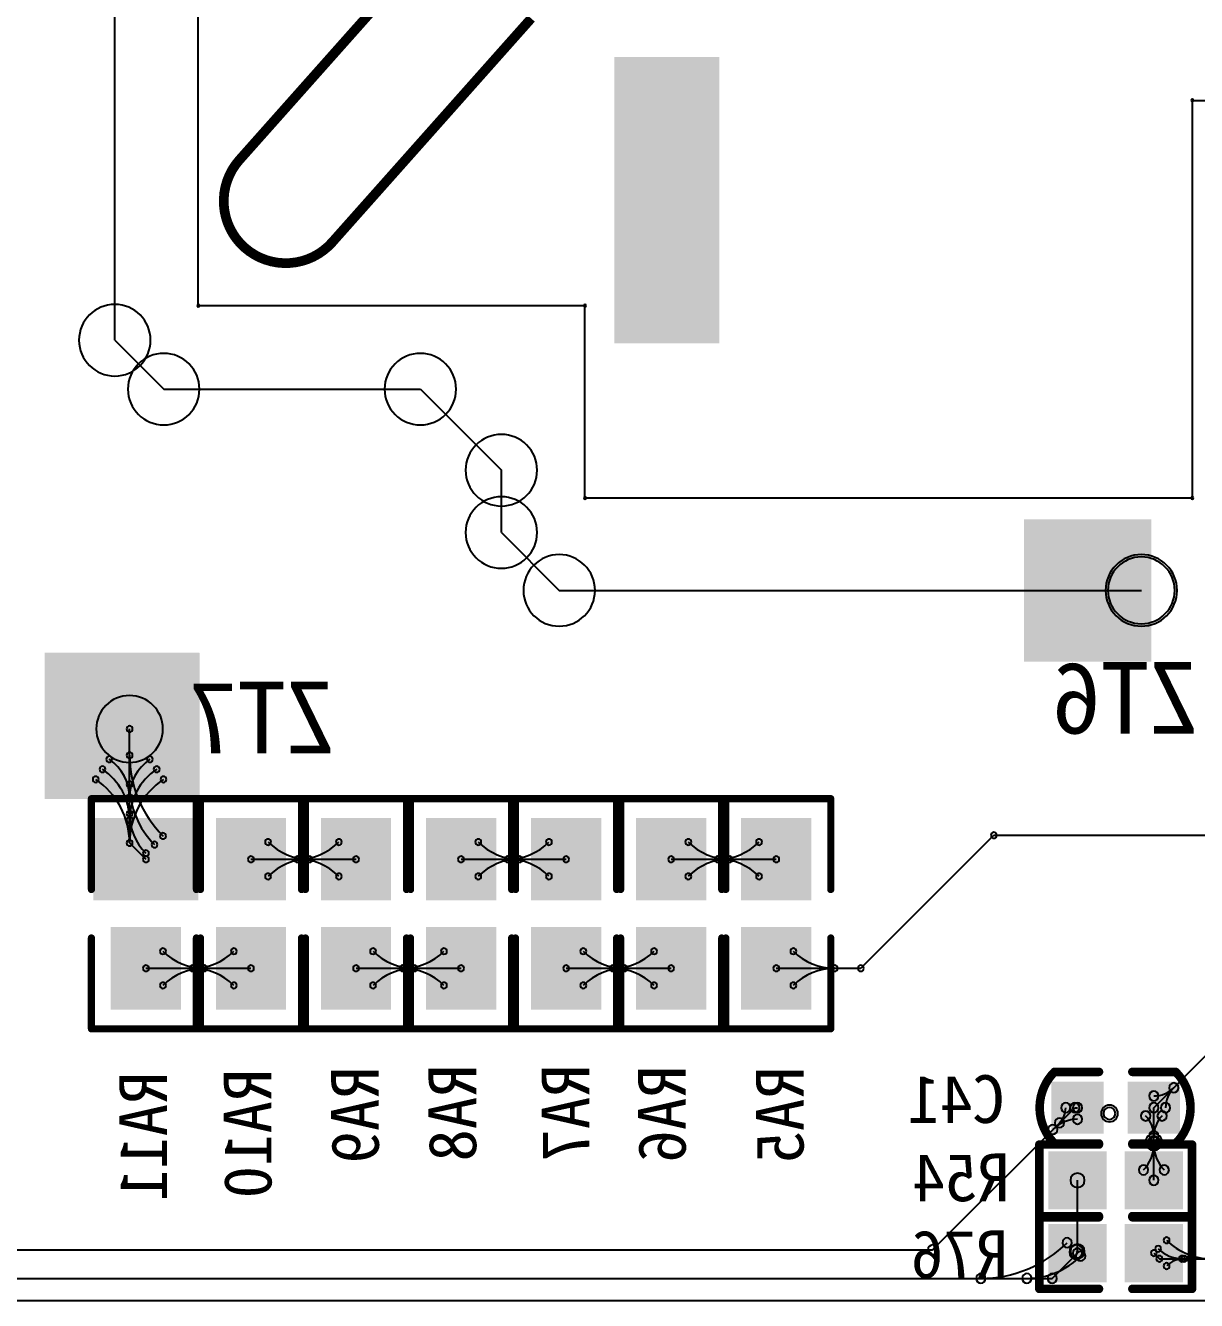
# Model space of a CAD drawing. Header units: inches. Extents: x 32166 to 66782, y 2386 to 7162.
# Drawn here: x 33832 to 33930.1, y 3216.8 to 3323.7 of the extents above; entities that cross this region are included whole.
import ezdxf

# ---------------------------------------------------------------- set-up
doc = ezdxf.new("R2010")
doc.units = ezdxf.units.IN
doc.header["$LTSCALE"] = 0.64311
doc.header["$MEASUREMENT"] = 0
for name, color, linetype in [('BOTTOMLAYER', 5, 'CONTINUOUS'), ('BOTTOMOVERLAY', 54, 'CONTINUOUS'), ('BOTTOMPASTE', 16, 'CONTINUOUS'), ('BOTTOMSOLDER', 6, 'CONTINUOUS'), ('KEEPOUTLAYER', 6, 'CONTINUOUS'), ('MULTILAYER', 9, 'CONTINUOUS')]:
    doc.layers.add(name, color=color, linetype=linetype)
doc.styles.get("Standard").update_dxf_attribs({"font": 'txt', "width": 0.8})

msp = doc.modelspace()

# ---------------------------------------------------------------- linework, layer by layer
at = {"layer": 'BOTTOMLAYER'}
for p, q in [((33839.44, 3297.35), (33839.44, 3327.01)), ((33839.44, 3297.35), (33843.54, 3293.25)), ((33843.54, 3293.25), (33865.05, 3293.25)), ((33865.05, 3293.25), (33871.84, 3286.45)), ((33871.84, 3281.23), (33871.84, 3286.45)), ((33871.84, 3281.23), (33876.69, 3276.38)), ((33876.69, 3276.38), (33925.48, 3276.38)), ((33840.68, 3255.21), (33840.68, 3264.76)), ((33840.68, 3255.21), (33842.05, 3253.84)), ((33901.97, 3244.7), (33913.12, 3255.85)), ((33913.12, 3255.85), (33958.68, 3255.85)), ((33850.85, 3253.84), (33859.66, 3253.84)), ((33868.46, 3253.84), (33877.27, 3253.84)), ((33886.07, 3253.84), (33894.88, 3253.84)), ((33842.05, 3244.7), (33850.85, 3244.7)), ((33859.66, 3244.7), (33868.46, 3244.7)), ((33877.27, 3244.7), (33886.07, 3244.7)), ((33894.88, 3244.7), (33901.97, 3244.7)), ((33926.53, 3233.01), (33931.06, 3237.55)), ((33907.98, 3221.1), (33919.9, 3233.01)), ((33919.9, 3233.01), (33920.13, 3233.01)), ((33926.53, 3230.13), (33926.53, 3233.01)), ((33926.53, 3226.92), (33926.53, 3230.13)), ((33920.13, 3220.97), (33920.13, 3226.92)), ((33813.52, 3221.1), (33907.98, 3221.1)), ((33918.01, 3218.7), (33920.13, 3220.82)), ((33920.05, 3220.9), (33920.13, 3220.97)), ((33926.53, 3220.82), (33926.99, 3220.35)), ((33926.99, 3220.35), (33935.21, 3220.35)), ((33812.52, 3218.7), (33918.01, 3218.7))]:
    msp.add_line(p, q, dxfattribs=at)
for centre, radius, start, end in [((33839.44, 3297.35), 3, 0, 180), ((33839.44, 3297.35), 3, 0, 180), ((33839.44, 3297.35), 3, 180, 0), ((33839.44, 3297.35), 3, 180, 0), ((33843.54, 3293.25), 3, 0, 180), ((33843.54, 3293.25), 3, 0, 180), ((33865.05, 3293.25), 3, 0, 180), ((33865.05, 3293.25), 3, 0, 180), ((33843.54, 3293.25), 3, 180, 0), ((33843.54, 3293.25), 3, 180, 0), ((33865.05, 3293.25), 3, 180, 0), ((33865.05, 3293.25), 3, 180, 0), ((33871.84, 3286.45), 3, 0, 180), ((33871.84, 3286.45), 3, 0, 180), ((33871.84, 3286.45), 3, 180, 0), ((33871.84, 3286.45), 3, 180, 0), ((33871.84, 3281.23), 3, 0, 180), ((33871.84, 3281.23), 3, 0, 180), ((33871.84, 3281.23), 3, 180, 0), ((33871.84, 3281.23), 3, 180, 0), ((33876.69, 3276.38), 3, 0, 180), ((33876.69, 3276.38), 3, 0, 180), ((33925.48, 3276.38), 3, 0, 180), ((33925.48, 3276.38), 2.8, 0, 180), ((33876.69, 3276.38), 3, 180, 0), ((33876.69, 3276.38), 3, 180, 0), ((33925.48, 3276.38), 3, 180, 0), ((33925.48, 3276.38), 2.8, 180, 0), ((33840.68, 3264.76), 2.8, 0, 180), ((33840.68, 3264.76), 2.8, 180, 0), ((33840.68, 3264.76), 0.254, 0, 180), ((33840.68, 3264.76), 0.254, 180, 0), ((33838.97, 3262.22), 0.254, 0, 180), ((33840.68, 3262.56), 0.254, 0, 180), ((33840.68, 3262.56), 0.254, 180, 0), ((33850.26, 3262.56), 9.58, 180, 225), ((33842.38, 3262.22), 0.254, 0, 180), ((33838.41, 3261.38), 0.254, 0, 180), ((33838.41, 3261.38), 0.254, 180, 0), ((33835.55, 3257.12), 5.13, 0, 56.126), ((33838.97, 3262.22), 0.254, 180, 0), ((33836.83, 3259.02), 3.85, 360, 56.126), ((33844.53, 3259.02), 3.85, 123.874, 180), ((33845.81, 3257.12), 5.13, 123.874, 180), ((33842.38, 3262.22), 0.254, 180, 0), ((33842.95, 3261.38), 0.254, 0, 180), ((33842.95, 3261.38), 0.254, 180, 0), ((33837.84, 3260.53), 0.254, 0, 180), ((33837.84, 3260.53), 0.254, 180, 0), ((33834.27, 3255.21), 6.41, 0, 56.126), ((33840.68, 3260.11), 0.254, 0, 180), ((33847.09, 3255.21), 6.41, 123.874, 180), ((33843.52, 3260.53), 0.254, 0, 180), ((33843.52, 3260.53), 0.254, 180, 0), ((33840.68, 3260.11), 0.254, 180, 0), ((33840.68, 3259.02), 0.254, 0, 180), ((33840.68, 3259.02), 0.254, 0, 180), ((33847.8, 3260.11), 7.12, 180, 225), ((33840.68, 3259.02), 0.254, 180, 0), ((33840.68, 3259.02), 0.254, 180, 0), ((33840.68, 3257.65), 0.254, 0, 180), ((33840.68, 3257.65), 0.254, 180, 0), ((33840.68, 3257.12), 0.254, 0, 180), ((33840.68, 3257.12), 0.254, 0, 180), ((33840.68, 3257.12), 0.254, 180, 0), ((33840.68, 3257.12), 0.254, 180, 0), ((33845.35, 3257.65), 4.67, 180, 225), ((33843.48, 3255.79), 0.254, 0, 180), ((33913.12, 3255.85), 0.254, 0, 180), ((33913.12, 3255.85), 0.254, 0, 180), ((33840.68, 3255.21), 0.254, 0, 180), ((33840.68, 3255.21), 0.254, 0, 180), ((33840.68, 3255.21), 0.254, 0, 180), ((33840.68, 3255.21), 0.254, 0, 180), ((33840.68, 3255.21), 0.254, 180, 0), ((33840.68, 3255.21), 0.254, 180, 0), ((33840.68, 3255.21), 0.254, 180, 0), ((33840.68, 3255.21), 0.254, 180, 0), ((33842.77, 3255.07), 0.254, 0, 180), ((33842.77, 3255.07), 0.254, 180, 0), ((33843.48, 3255.79), 0.254, 180, 0), ((33852.29, 3255.28), 0.254, 0, 180), ((33852.29, 3255.28), 0.254, 180, 0), ((33855.76, 3258.75), 4.91, 225.0001, 270.0001), ((33854.75, 3258.75), 4.91, 269.9999, 314.9999), ((33858.22, 3255.28), 0.254, 0, 180), ((33858.22, 3255.28), 0.254, 180, 0), ((33869.9, 3255.28), 0.254, 0, 180), ((33869.9, 3255.28), 0.254, 180, 0), ((33873.37, 3258.75), 4.91, 225.0001, 270.0001), ((33872.36, 3258.75), 4.91, 269.9999, 314.9999), ((33875.83, 3255.28), 0.254, 0, 180), ((33875.83, 3255.28), 0.254, 180, 0), ((33887.51, 3255.28), 0.254, 0, 180), ((33887.51, 3255.28), 0.254, 180, 0), ((33890.98, 3258.75), 4.91, 225.0001, 270.0001), ((33889.97, 3258.75), 4.91, 269.9999, 314.9999), ((33893.44, 3255.28), 0.254, 0, 180), ((33893.44, 3255.28), 0.254, 180, 0), ((33913.12, 3255.85), 0.254, 180, 0), ((33913.12, 3255.85), 0.254, 180, 0), ((33842.05, 3254.35), 0.254, 0, 180), ((33842.05, 3254.35), 0.254, 180, 0), ((33842.05, 3253.84), 0.254, 0, 180), ((33842.05, 3253.84), 0.254, 180, 0), ((33850.85, 3253.84), 0.254, 0, 180), ((33850.85, 3253.84), 0.254, 180, 0), ((33855.76, 3248.94), 4.91, 89.9999, 134.9999), ((33854.75, 3253.84), 0.254, 0, 180), ((33854.75, 3253.84), 0.254, 0, 180), ((33854.75, 3253.84), 0.254, 180, 0), ((33854.75, 3253.84), 0.254, 180, 0), ((33854.75, 3248.94), 4.91, 45.0001, 90.0001), ((33855.76, 3253.84), 0.254, 0, 180), ((33855.76, 3253.84), 0.254, 0, 180), ((33855.76, 3253.84), 0.254, 180, 0), ((33855.76, 3253.84), 0.254, 180, 0), ((33859.66, 3253.84), 0.254, 0, 180), ((33859.66, 3253.84), 0.254, 180, 0), ((33868.46, 3253.84), 0.254, 0, 180), ((33868.46, 3253.84), 0.254, 180, 0), ((33873.37, 3248.94), 4.91, 89.9999, 134.9999), ((33872.36, 3253.84), 0.254, 0, 180), ((33872.36, 3253.84), 0.254, 0, 180), ((33872.36, 3253.84), 0.254, 180, 0), ((33872.36, 3253.84), 0.254, 180, 0), ((33872.36, 3248.94), 4.91, 45.0001, 90.0001), ((33873.37, 3253.84), 0.254, 0, 180), ((33873.37, 3253.84), 0.254, 0, 180), ((33873.37, 3253.84), 0.254, 180, 0), ((33873.37, 3253.84), 0.254, 180, 0), ((33877.27, 3253.84), 0.254, 0, 180), ((33877.27, 3253.84), 0.254, 180, 0), ((33886.07, 3253.84), 0.254, 0, 180), ((33886.07, 3253.84), 0.254, 180, 0), ((33890.98, 3248.94), 4.91, 89.9999, 134.9999), ((33889.97, 3253.84), 0.254, 0, 180), ((33889.97, 3253.84), 0.254, 0, 180), ((33889.97, 3253.84), 0.254, 180, 0), ((33889.97, 3253.84), 0.254, 180, 0), ((33889.97, 3248.94), 4.91, 45.0001, 90.0001), ((33890.98, 3253.84), 0.254, 0, 180), ((33890.98, 3253.84), 0.254, 0, 180), ((33890.98, 3253.84), 0.254, 180, 0), ((33890.98, 3253.84), 0.254, 180, 0), ((33894.88, 3253.84), 0.254, 0, 180), ((33894.88, 3253.84), 0.254, 180, 0), ((33852.29, 3252.4), 0.254, 0, 180), ((33852.29, 3252.4), 0.254, 180, 0), ((33858.22, 3252.4), 0.254, 0, 180), ((33858.22, 3252.4), 0.254, 180, 0), ((33869.9, 3252.4), 0.254, 0, 180), ((33869.9, 3252.4), 0.254, 180, 0), ((33875.83, 3252.4), 0.254, 0, 180), ((33875.83, 3252.4), 0.254, 180, 0), ((33887.51, 3252.4), 0.254, 0, 180), ((33887.51, 3252.4), 0.254, 180, 0), ((33893.44, 3252.4), 0.254, 0, 180), ((33893.44, 3252.4), 0.254, 180, 0), ((33843.48, 3246.13), 0.254, 0, 180), ((33849.42, 3246.13), 0.254, 0, 180), ((33861.09, 3246.13), 0.254, 0, 180), ((33867.03, 3246.13), 0.254, 0, 180), ((33878.71, 3246.13), 0.254, 0, 180), ((33884.64, 3246.13), 0.254, 0, 180), ((33896.32, 3246.13), 0.254, 0, 180), ((33843.48, 3246.13), 0.254, 180, 0), ((33846.95, 3249.6), 4.91, 225.0001, 270.0001), ((33845.95, 3249.6), 4.91, 269.9999, 314.9999), ((33849.42, 3246.13), 0.254, 180, 0), ((33861.09, 3246.13), 0.254, 180, 0), ((33864.56, 3249.6), 4.91, 225.0001, 270.0001), ((33863.56, 3249.6), 4.91, 269.9999, 314.9999), ((33867.03, 3246.13), 0.254, 180, 0), ((33878.71, 3246.13), 0.254, 180, 0), ((33882.17, 3249.6), 4.91, 225.0001, 270.0001), ((33881.17, 3249.6), 4.91, 269.9999, 314.9999), ((33884.64, 3246.13), 0.254, 180, 0), ((33896.32, 3246.13), 0.254, 180, 0), ((33899.78, 3249.6), 4.91, 225.0001, 270.0001), ((33842.05, 3244.7), 0.254, 0, 180), ((33842.05, 3244.7), 0.254, 180, 0), ((33846.95, 3239.79), 4.91, 89.9999, 134.9999), ((33845.95, 3244.7), 0.254, 0, 180), ((33845.95, 3244.7), 0.254, 0, 180), ((33845.95, 3244.7), 0.254, 180, 0), ((33845.95, 3244.7), 0.254, 180, 0), ((33845.95, 3239.79), 4.91, 45.0001, 90.0001), ((33846.95, 3244.7), 0.254, 0, 180), ((33846.95, 3244.7), 0.254, 0, 180), ((33846.95, 3244.7), 0.254, 180, 0), ((33846.95, 3244.7), 0.254, 180, 0), ((33850.85, 3244.7), 0.254, 0, 180), ((33850.85, 3244.7), 0.254, 180, 0), ((33859.66, 3244.7), 0.254, 0, 180), ((33859.66, 3244.7), 0.254, 180, 0), ((33864.56, 3239.79), 4.91, 89.9999, 134.9999), ((33863.56, 3244.7), 0.254, 0, 180), ((33863.56, 3244.7), 0.254, 0, 180), ((33863.56, 3244.7), 0.254, 180, 0), ((33863.56, 3244.7), 0.254, 180, 0), ((33863.56, 3239.79), 4.91, 45.0001, 90.0001), ((33864.56, 3244.7), 0.254, 0, 180), ((33864.56, 3244.7), 0.254, 0, 180), ((33864.56, 3244.7), 0.254, 180, 0), ((33864.56, 3244.7), 0.254, 180, 0), ((33868.46, 3244.7), 0.254, 0, 180), ((33868.46, 3244.7), 0.254, 180, 0), ((33877.27, 3244.7), 0.254, 0, 180), ((33877.27, 3244.7), 0.254, 180, 0), ((33882.17, 3239.79), 4.91, 89.9999, 134.9999), ((33881.17, 3244.7), 0.254, 0, 180), ((33881.17, 3244.7), 0.254, 0, 180), ((33881.17, 3244.7), 0.254, 180, 0), ((33881.17, 3244.7), 0.254, 180, 0), ((33881.17, 3239.79), 4.91, 45.0001, 90.0001), ((33882.17, 3244.7), 0.254, 0, 180), ((33882.17, 3244.7), 0.254, 0, 180), ((33882.17, 3244.7), 0.254, 180, 0), ((33882.17, 3244.7), 0.254, 180, 0), ((33886.07, 3244.7), 0.254, 0, 180), ((33886.07, 3244.7), 0.254, 180, 0), ((33894.88, 3244.7), 0.254, 0, 180), ((33894.88, 3244.7), 0.254, 180, 0), ((33899.78, 3239.79), 4.91, 89.9999, 134.9999), ((33899.78, 3244.7), 0.254, 0, 180), ((33899.78, 3244.7), 0.254, 0, 180), ((33899.78, 3244.7), 0.254, 180, 0), ((33899.78, 3244.7), 0.254, 180, 0), ((33901.97, 3244.7), 0.254, 0, 180), ((33901.97, 3244.7), 0.254, 0, 180), ((33901.97, 3244.7), 0.254, 180, 0), ((33901.97, 3244.7), 0.254, 180, 0), ((33843.48, 3243.26), 0.254, 0, 180), ((33843.48, 3243.26), 0.254, 180, 0), ((33849.42, 3243.26), 0.254, 0, 180), ((33849.42, 3243.26), 0.254, 180, 0), ((33861.09, 3243.26), 0.254, 0, 180), ((33861.09, 3243.26), 0.254, 180, 0), ((33867.03, 3243.26), 0.254, 0, 180), ((33867.03, 3243.26), 0.254, 180, 0), ((33878.71, 3243.26), 0.254, 0, 180), ((33878.71, 3243.26), 0.254, 180, 0), ((33884.64, 3243.26), 0.254, 0, 180), ((33884.64, 3243.26), 0.254, 180, 0), ((33896.32, 3243.26), 0.254, 0, 180), ((33896.32, 3243.26), 0.254, 180, 0), ((33926.53, 3236.35), 2.36, 270, 315), ((33929.87, 3233.01), 2.36, 135, 180), ((33928.2, 3234.68), 0.4, 0, 180), ((33928.2, 3234.68), 0.4, 0, 180), ((33928.2, 3234.68), 0.4, 180, 0), ((33928.2, 3234.68), 0.4, 180, 0), ((33926.53, 3233.99), 0.4, 0, 180), ((33926.53, 3233.99), 0.4, 180, 0), ((33917.34, 3233.01), 1.8, 315.0002, 0.0002), ((33919.15, 3233.01), 0.4, 0, 180), ((33919.15, 3233.01), 0.4, 180, 0), ((33919.9, 3233.01), 0.4, 0, 180), ((33919.9, 3233.01), 0.4, 0, 180), ((33919.9, 3233.01), 0.4, 180, 0), ((33919.9, 3233.01), 0.4, 180, 0), ((33920.13, 3233.01), 0.4, 0, 180), ((33920.13, 3233.01), 0.4, 180, 0), ((33920.13, 3232.04), 0.4, 0, 180), ((33922.81, 3232.53), 0.5, 0, 180), ((33922.81, 3232.53), 0.5, 180, 0), ((33925.84, 3232.32), 0.4, 0, 180), ((33926.53, 3233.01), 0.4, 0, 180), ((33926.53, 3233.01), 0.4, 0, 180), ((33926.53, 3233.01), 0.4, 180, 0), ((33926.53, 3233.01), 0.4, 180, 0), ((33927.22, 3232.32), 0.4, 0, 180), ((33927.51, 3233.01), 0.4, 0, 180), ((33927.51, 3233.01), 0.4, 180, 0), ((33918.06, 3231.18), 0.4, 0, 180), ((33920.13, 3229.12), 2.92, 90, 135), ((33918.62, 3231.74), 0.4, 0, 180), ((33918.62, 3231.74), 0.4, 180, 0), ((33920.13, 3232.04), 0.4, 180, 0), ((33925.84, 3232.32), 0.4, 180, 0), ((33924.17, 3230.65), 2.36, 360, 45), ((33928.89, 3230.65), 2.36, 135, 180), ((33927.22, 3232.32), 0.4, 180, 0), ((33918.06, 3231.18), 0.4, 180, 0), ((33926.53, 3230.13), 0.5, 0, 180), ((33926.53, 3230.65), 0.4, 0, 180), ((33926.53, 3230.65), 0.4, 0, 180), ((33926.53, 3230.65), 0.4, 180, 0), ((33926.53, 3230.65), 0.4, 180, 0), ((33926.53, 3230.13), 0.4, 0, 180), ((33926.53, 3230.13), 0.4, 0, 180), ((33926.53, 3229.89), 0.4, 0, 180), ((33926.53, 3229.89), 0.4, 0, 180), ((33923.55, 3229.89), 2.97, 315, 360), ((33926.53, 3230.13), 0.5, 180, 0), ((33926.53, 3230.13), 0.4, 180, 0), ((33926.53, 3230.13), 0.4, 180, 0), ((33926.53, 3229.89), 0.4, 180, 0), ((33926.53, 3229.89), 0.4, 180, 0), ((33929.5, 3229.89), 2.97, 180, 225), ((33925.66, 3227.79), 0.4, 0, 180), ((33927.4, 3227.79), 0.4, 0, 180), ((33920.13, 3226.92), 0.6, 0, 180), ((33925.66, 3227.79), 0.4, 180, 0), ((33926.53, 3226.92), 0.4, 0, 180), ((33927.4, 3227.79), 0.4, 180, 0), ((33920.13, 3226.92), 0.6, 180, 0), ((33926.53, 3226.92), 0.4, 180, 0), ((33912.03, 3228.92), 10.22, 270, 315), ((33919.26, 3221.69), 0.4, 0, 180), ((33919.26, 3221.69), 0.4, 180, 0), ((33927.6, 3221.9), 0.254, 0, 180), ((33927.6, 3221.9), 0.254, 180, 0), ((33931.34, 3225.63), 5.28, 225, 270), ((33907.98, 3221.1), 0.4, 0, 180), ((33907.98, 3221.1), 0.4, 0, 180), ((33907.98, 3221.1), 0.4, 180, 0), ((33907.98, 3221.1), 0.4, 180, 0), ((33920.05, 3220.9), 0.6, 0, 180), ((33920.05, 3220.9), 0.6, 180, 0), ((33920.13, 3220.97), 0.6, 0, 180), ((33920.13, 3220.97), 0.6, 0, 180), ((33920.13, 3220.97), 0.6, 180, 0), ((33920.13, 3220.97), 0.6, 180, 0), ((33920.13, 3220.82), 0.4, 0, 180), ((33920.13, 3220.82), 0.4, 180, 0), ((33920.39, 3220.56), 0.4, 0, 180), ((33926.53, 3220.82), 0.254, 0, 180), ((33926.53, 3220.82), 0.254, 180, 0), ((33926.89, 3221.18), 0.254, 0, 180), ((33926.89, 3221.18), 0.254, 180, 0), ((33928.88, 3223.18), 2.82, 225.0001, 270.0001), ((33915.89, 3225.06), 6.36, 270.0001, 315.0001), ((33920.39, 3220.56), 0.4, 180, 0), ((33926.99, 3220.35), 0.254, 0, 180), ((33926.99, 3220.35), 0.254, 0, 180), ((33926.99, 3220.35), 0.254, 180, 0), ((33926.99, 3220.35), 0.254, 180, 0), ((33927.6, 3219.74), 0.254, 0, 180), ((33927.6, 3219.74), 0.254, 180, 0), ((33929.08, 3218.27), 2.08, 89.9999, 134.9999), ((33928.88, 3220.35), 0.254, 0, 180), ((33928.88, 3220.35), 0.254, 180, 0), ((33929.08, 3220.35), 0.254, 0, 180), ((33929.08, 3220.35), 0.254, 180, 0), ((33912.03, 3218.7), 0.4, 0, 180), ((33912.03, 3218.7), 0.4, 180, 0), ((33915.89, 3218.7), 0.4, 0, 180), ((33915.89, 3218.7), 0.4, 180, 0), ((33918.01, 3218.7), 0.4, 0, 180), ((33918.01, 3218.7), 0.4, 0, 180), ((33918.01, 3218.7), 0.4, 180, 0), ((33918.01, 3218.7), 0.4, 180, 0)]:
    msp.add_arc(centre, radius, start, end, dxfattribs=at)
for points in [[(33881.71, 3320.68), (33881.71, 3297.48), (33889.71, 3320.68), (33889.71, 3297.48)], [(33833.56, 3258.88), (33846.56, 3258.88), (33833.56, 3271.14), (33846.56, 3271.14)], [(33846.05, 3250.79), (33846.05, 3256.89), (33838.05, 3250.79), (33838.05, 3256.89)], [(33848.31, 3256.89), (33848.31, 3250.79), (33853.39, 3256.89), (33853.39, 3250.79)], [(33857.12, 3256.89), (33857.12, 3250.79), (33862.2, 3256.89), (33862.2, 3250.79)], [(33871, 3250.79), (33871, 3256.89), (33865.92, 3250.79), (33865.92, 3256.89)], [(33874.73, 3256.89), (33874.73, 3250.79), (33879.81, 3256.89), (33879.81, 3250.79)], [(33883.53, 3256.89), (33883.53, 3250.79), (33888.61, 3256.89), (33888.61, 3250.79)], [(33897.42, 3250.79), (33897.42, 3256.89), (33892.34, 3250.79), (33892.34, 3256.89)], [(33844.59, 3241.65), (33844.59, 3247.75), (33839.51, 3241.65), (33839.51, 3247.75)], [(33848.31, 3247.75), (33848.31, 3241.65), (33853.39, 3247.75), (33853.39, 3241.65)], [(33857.12, 3247.75), (33857.12, 3241.65), (33862.2, 3247.75), (33862.2, 3241.65)], [(33871, 3241.65), (33871, 3247.75), (33865.92, 3241.65), (33865.92, 3247.75)], [(33874.73, 3247.75), (33874.73, 3241.65), (33879.81, 3247.75), (33879.81, 3241.65)], [(33883.53, 3247.75), (33883.53, 3241.65), (33888.61, 3247.75), (33888.61, 3241.65)], [(33897.42, 3241.65), (33897.42, 3247.75), (33892.34, 3241.65), (33892.34, 3247.75)], [(33921.91, 3234.79), (33918.35, 3234.79), (33921.91, 3231.24), (33918.35, 3231.24)], [(33928.31, 3234.79), (33924.75, 3234.79), (33928.31, 3231.24), (33924.75, 3231.24)], [(33918.1, 3224.89), (33922.16, 3224.89), (33918.1, 3228.95), (33922.16, 3228.95)], [(33924.5, 3224.89), (33928.56, 3224.89), (33924.5, 3228.95), (33928.56, 3228.95)], [(33922.16, 3222.85), (33918.1, 3222.85), (33922.16, 3218.79), (33918.1, 3218.79)], [(33928.56, 3222.85), (33924.5, 3222.85), (33928.56, 3218.79), (33924.5, 3218.79)]]:
    msp.add_solid(points, dxfattribs=at)
at = {"layer": 'BOTTOMOVERLAY'}
for points, const_width in [([(33837.48, 3251.3), (33837.48, 3258.92)], 0.6), ([(33837.48, 3258.92), (33846.62, 3258.92)], 0.6), ([(33846.28, 3251.3), (33846.28, 3258.92)], 0.6), ([(33846.28, 3258.92), (33855.42, 3258.92)], 0.6), ([(33846.62, 3251.3), (33846.62, 3258.92)], 0.6), ([(33855.09, 3251.3), (33855.09, 3258.92)], 0.6), ([(33855.09, 3258.92), (33864.23, 3258.92)], 0.6), ([(33855.42, 3251.3), (33855.42, 3258.92)], 0.6), ([(33863.89, 3251.3), (33863.89, 3258.92)], 0.6), ([(33863.89, 3258.92), (33873.03, 3258.92)], 0.6), ([(33864.23, 3251.3), (33864.23, 3258.92)], 0.6), ([(33872.7, 3251.3), (33872.7, 3258.92)], 0.6), ([(33872.7, 3258.92), (33881.84, 3258.92)], 0.6), ([(33873.03, 3251.3), (33873.03, 3258.92)], 0.6), ([(33881.5, 3251.3), (33881.5, 3258.92)], 0.6), ([(33881.5, 3258.92), (33890.65, 3258.92)], 0.6), ([(33881.84, 3251.3), (33881.84, 3258.92)], 0.6), ([(33890.31, 3251.3), (33890.31, 3258.92)], 0.6), ([(33890.31, 3258.92), (33899.45, 3258.92)], 0.6), ([(33890.65, 3251.3), (33890.65, 3258.92)], 0.6), ([(33899.45, 3251.3), (33899.45, 3258.92)], 0.6), ([(33837.48, 3239.62), (33837.48, 3247.24)], 0.6), ([(33846.28, 3239.62), (33846.28, 3247.24)], 0.6), ([(33846.62, 3239.62), (33846.62, 3247.24)], 0.6), ([(33855.09, 3239.62), (33855.09, 3247.24)], 0.6), ([(33855.42, 3239.62), (33855.42, 3247.24)], 0.6), ([(33863.89, 3239.62), (33863.89, 3247.24)], 0.6), ([(33864.23, 3239.62), (33864.23, 3247.24)], 0.6), ([(33872.7, 3239.62), (33872.7, 3247.24)], 0.6), ([(33873.03, 3239.62), (33873.03, 3247.24)], 0.6), ([(33881.5, 3239.62), (33881.5, 3247.24)], 0.6), ([(33881.84, 3239.62), (33881.84, 3247.24)], 0.6), ([(33890.31, 3239.62), (33890.31, 3247.24)], 0.6), ([(33890.65, 3239.62), (33890.65, 3247.24)], 0.6), ([(33899.45, 3239.62), (33899.45, 3247.24)], 0.6), ([(33837.48, 3239.62), (33846.62, 3239.62)], 0.6), ([(33846.28, 3239.62), (33855.42, 3239.62)], 0.6), ([(33855.09, 3239.62), (33864.23, 3239.62)], 0.6), ([(33863.89, 3239.62), (33873.03, 3239.62)], 0.6), ([(33872.7, 3239.62), (33881.84, 3239.62)], 0.6), ([(33881.5, 3239.62), (33890.65, 3239.62)], 0.6), ([(33890.31, 3239.62), (33899.45, 3239.62)], 0.6), ([(33918.2, 3236.01), (33921.93, 3236.01)], 0.72), ([(33924.73, 3236.01), (33928.36, 3236.01)], 0.72), ([(33916.93, 3229.92), (33921.93, 3229.92)], 0.711), ([(33916.93, 3223.92), (33916.93, 3229.92)], 0.711), ([(33918.2, 3230.01), (33921.93, 3230.01)], 0.72), ([(33924.73, 3230.01), (33928.36, 3230.01)], 0.72), ([(33924.73, 3229.92), (33929.73, 3229.92)], 0.711), ([(33929.73, 3223.92), (33929.73, 3229.92)], 0.711), ([(33916.93, 3223.92), (33921.93, 3223.92)], 0.711), ([(33916.93, 3223.82), (33921.93, 3223.82)], 0.711), ([(33916.93, 3217.82), (33916.93, 3223.82)], 0.711), ([(33924.73, 3223.92), (33929.73, 3223.92)], 0.711), ([(33924.73, 3223.82), (33929.73, 3223.82)], 0.711), ([(33929.73, 3217.82), (33929.73, 3223.82)], 0.711), ([(33916.93, 3217.82), (33921.93, 3217.82)], 0.711), ([(33924.73, 3217.82), (33929.73, 3217.82)], 0.711)]:
    msp.add_lwpolyline(points, dxfattribs=dict(at, const_width=const_width))
for points, const_width in [([(33837.48, 3258.77, 1), (33837.48, 3259.07, 1)], 0.3), ([(33837.48, 3258.77, 1), (33837.48, 3259.07, 1)], 0.3), ([(33846.28, 3259.07, 1), (33846.28, 3258.77, 1)], 0.3), ([(33846.28, 3259.07, 1), (33846.28, 3258.77, 1)], 0.3), ([(33846.62, 3258.77, 1), (33846.62, 3259.07, 1)], 0.3), ([(33846.62, 3258.77, 1), (33846.62, 3259.07, 1)], 0.3), ([(33855.09, 3259.07, 1), (33855.09, 3258.77, 1)], 0.3), ([(33855.09, 3259.07, 1), (33855.09, 3258.77, 1)], 0.3), ([(33855.42, 3259.07, 1), (33855.42, 3258.77, 1)], 0.3), ([(33855.42, 3259.07, 1), (33855.42, 3258.77, 1)], 0.3), ([(33863.89, 3258.77, 1), (33863.89, 3259.07, 1)], 0.3), ([(33863.89, 3258.77, 1), (33863.89, 3259.07, 1)], 0.3), ([(33864.23, 3259.07, 1), (33864.23, 3258.77, 1)], 0.3), ([(33864.23, 3259.07, 1), (33864.23, 3258.77, 1)], 0.3), ([(33872.7, 3259.07, 1), (33872.7, 3258.77, 1)], 0.3), ([(33872.7, 3259.07, 1), (33872.7, 3258.77, 1)], 0.3), ([(33873.03, 3258.77, 1), (33873.03, 3259.07, 1)], 0.3), ([(33873.03, 3258.77, 1), (33873.03, 3259.07, 1)], 0.3), ([(33881.5, 3259.07, 1), (33881.5, 3258.77, 1)], 0.3), ([(33881.5, 3259.07, 1), (33881.5, 3258.77, 1)], 0.3), ([(33881.84, 3259.07, 1), (33881.84, 3258.77, 1)], 0.3), ([(33881.84, 3259.07, 1), (33881.84, 3258.77, 1)], 0.3), ([(33890.31, 3258.77, 1), (33890.31, 3259.07, 1)], 0.3), ([(33890.31, 3258.77, 1), (33890.31, 3259.07, 1)], 0.3), ([(33890.65, 3259.07, 1), (33890.65, 3258.77, 1)], 0.3), ([(33890.65, 3259.07, 1), (33890.65, 3258.77, 1)], 0.3), ([(33899.45, 3258.77, 1), (33899.45, 3259.07, 1)], 0.3), ([(33899.45, 3258.77, 1), (33899.45, 3259.07, 1)], 0.3), ([(33837.48, 3251.15, 1), (33837.48, 3251.45, 1)], 0.3), ([(33846.28, 3251.45, 1), (33846.28, 3251.15, 1)], 0.3), ([(33846.62, 3251.15, 1), (33846.62, 3251.45, 1)], 0.3), ([(33855.09, 3251.45, 1), (33855.09, 3251.15, 1)], 0.3), ([(33855.42, 3251.45, 1), (33855.42, 3251.15, 1)], 0.3), ([(33863.89, 3251.15, 1), (33863.89, 3251.45, 1)], 0.3), ([(33864.23, 3251.45, 1), (33864.23, 3251.15, 1)], 0.3), ([(33872.7, 3251.45, 1), (33872.7, 3251.15, 1)], 0.3), ([(33873.03, 3251.15, 1), (33873.03, 3251.45, 1)], 0.3), ([(33881.5, 3251.45, 1), (33881.5, 3251.15, 1)], 0.3), ([(33881.84, 3251.45, 1), (33881.84, 3251.15, 1)], 0.3), ([(33890.31, 3251.15, 1), (33890.31, 3251.45, 1)], 0.3), ([(33890.65, 3251.45, 1), (33890.65, 3251.15, 1)], 0.3), ([(33899.45, 3251.15, 1), (33899.45, 3251.45, 1)], 0.3), ([(33837.48, 3247.09, 1), (33837.48, 3247.39, 1)], 0.3), ([(33846.28, 3247.39, 1), (33846.28, 3247.09, 1)], 0.3), ([(33846.62, 3247.09, 1), (33846.62, 3247.39, 1)], 0.3), ([(33855.09, 3247.39, 1), (33855.09, 3247.09, 1)], 0.3), ([(33855.42, 3247.39, 1), (33855.42, 3247.09, 1)], 0.3), ([(33863.89, 3247.09, 1), (33863.89, 3247.39, 1)], 0.3), ([(33864.23, 3247.39, 1), (33864.23, 3247.09, 1)], 0.3), ([(33872.7, 3247.39, 1), (33872.7, 3247.09, 1)], 0.3), ([(33873.03, 3247.09, 1), (33873.03, 3247.39, 1)], 0.3), ([(33881.5, 3247.39, 1), (33881.5, 3247.09, 1)], 0.3), ([(33881.84, 3247.39, 1), (33881.84, 3247.09, 1)], 0.3), ([(33890.31, 3247.09, 1), (33890.31, 3247.39, 1)], 0.3), ([(33890.65, 3247.39, 1), (33890.65, 3247.09, 1)], 0.3), ([(33899.45, 3247.09, 1), (33899.45, 3247.39, 1)], 0.3), ([(33837.48, 3239.47, 1), (33837.48, 3239.77, 1)], 0.3), ([(33837.48, 3239.47, 1), (33837.48, 3239.77, 1)], 0.3), ([(33846.28, 3239.77, 1), (33846.28, 3239.47, 1)], 0.3), ([(33846.28, 3239.77, 1), (33846.28, 3239.47, 1)], 0.3), ([(33846.62, 3239.47, 1), (33846.62, 3239.77, 1)], 0.3), ([(33846.62, 3239.47, 1), (33846.62, 3239.77, 1)], 0.3), ([(33855.09, 3239.77, 1), (33855.09, 3239.47, 1)], 0.3), ([(33855.09, 3239.77, 1), (33855.09, 3239.47, 1)], 0.3), ([(33855.42, 3239.77, 1), (33855.42, 3239.47, 1)], 0.3), ([(33855.42, 3239.77, 1), (33855.42, 3239.47, 1)], 0.3), ([(33863.89, 3239.47, 1), (33863.89, 3239.77, 1)], 0.3), ([(33863.89, 3239.47, 1), (33863.89, 3239.77, 1)], 0.3), ([(33864.23, 3239.77, 1), (33864.23, 3239.47, 1)], 0.3), ([(33864.23, 3239.77, 1), (33864.23, 3239.47, 1)], 0.3), ([(33872.7, 3239.77, 1), (33872.7, 3239.47, 1)], 0.3), ([(33872.7, 3239.77, 1), (33872.7, 3239.47, 1)], 0.3), ([(33873.03, 3239.47, 1), (33873.03, 3239.77, 1)], 0.3), ([(33873.03, 3239.47, 1), (33873.03, 3239.77, 1)], 0.3), ([(33881.5, 3239.77, 1), (33881.5, 3239.47, 1)], 0.3), ([(33881.5, 3239.77, 1), (33881.5, 3239.47, 1)], 0.3), ([(33881.84, 3239.77, 1), (33881.84, 3239.47, 1)], 0.3), ([(33881.84, 3239.77, 1), (33881.84, 3239.47, 1)], 0.3), ([(33890.31, 3239.47, 1), (33890.31, 3239.77, 1)], 0.3), ([(33890.31, 3239.47, 1), (33890.31, 3239.77, 1)], 0.3), ([(33890.65, 3239.77, 1), (33890.65, 3239.47, 1)], 0.3), ([(33890.65, 3239.77, 1), (33890.65, 3239.47, 1)], 0.3), ([(33899.45, 3239.47, 1), (33899.45, 3239.77, 1)], 0.3), ([(33899.45, 3239.47, 1), (33899.45, 3239.77, 1)], 0.3), ([(33918.2, 3236.19, 1), (33918.2, 3235.83, 1)], 0.36), ([(33918.2, 3236.19, 1), (33918.2, 3235.83, 1)], 0.36), ([(33921.93, 3236.19, 1), (33921.93, 3235.83, 1)], 0.36), ([(33924.73, 3236.19, 1), (33924.73, 3235.83, 1)], 0.36), ([(33928.36, 3236.19, 1), (33928.36, 3235.83, 1)], 0.36), ([(33928.36, 3236.19, 1), (33928.36, 3235.83, 1)], 0.36), ([(33916.93, 3229.74, 1), (33916.93, 3230.1, 1)], 0.356), ([(33916.93, 3229.74, 1), (33916.93, 3230.1, 1)], 0.356), ([(33918.2, 3230.19, 1), (33918.2, 3229.83, 1)], 0.36), ([(33918.2, 3230.19, 1), (33918.2, 3229.83, 1)], 0.36), ([(33921.93, 3230.19, 1), (33921.93, 3229.83, 1)], 0.36), ([(33921.93, 3229.74, 1), (33921.93, 3230.1, 1)], 0.356), ([(33924.73, 3230.19, 1), (33924.73, 3229.83, 1)], 0.36), ([(33924.73, 3229.74, 1), (33924.73, 3230.1, 1)], 0.356), ([(33928.36, 3230.19, 1), (33928.36, 3229.83, 1)], 0.36), ([(33928.36, 3230.19, 1), (33928.36, 3229.83, 1)], 0.36), ([(33929.73, 3229.74, 1), (33929.73, 3230.1, 1)], 0.356), ([(33929.73, 3229.74, 1), (33929.73, 3230.1, 1)], 0.356), ([(33916.93, 3223.74, 1), (33916.93, 3224.1, 1)], 0.356), ([(33916.93, 3223.74, 1), (33916.93, 3224.1, 1)], 0.356), ([(33916.93, 3224, 1), (33916.93, 3223.64, 1)], 0.356), ([(33916.93, 3224, 1), (33916.93, 3223.64, 1)], 0.356), ([(33921.93, 3223.74, 1), (33921.93, 3224.1, 1)], 0.356), ([(33921.93, 3224, 1), (33921.93, 3223.64, 1)], 0.356), ([(33924.73, 3223.74, 1), (33924.73, 3224.1, 1)], 0.356), ([(33924.73, 3224, 1), (33924.73, 3223.64, 1)], 0.356), ([(33929.73, 3223.74, 1), (33929.73, 3224.1, 1)], 0.356), ([(33929.73, 3223.74, 1), (33929.73, 3224.1, 1)], 0.356), ([(33929.73, 3224, 1), (33929.73, 3223.64, 1)], 0.356), ([(33929.73, 3224, 1), (33929.73, 3223.64, 1)], 0.356), ([(33916.93, 3218, 1), (33916.93, 3217.64, 1)], 0.356), ([(33916.93, 3218, 1), (33916.93, 3217.64, 1)], 0.356), ([(33921.93, 3218, 1), (33921.93, 3217.64, 1)], 0.356), ([(33924.73, 3218, 1), (33924.73, 3217.64, 1)], 0.356), ([(33929.73, 3218, 1), (33929.73, 3217.64, 1)], 0.356), ([(33929.73, 3218, 1), (33929.73, 3217.64, 1)], 0.356)]:
    msp.add_lwpolyline(points, format="xyb", close=True, dxfattribs=dict(at, const_width=const_width))
at = {"layer": 'BOTTOMOVERLAY', "const_width": 0.72}
for points in [[(33918.2, 3230.01, -0.414214), (33918.2, 3236.01)], [(33928.36, 3236.01, -0.414214), (33928.36, 3230.01)]]:
    msp.add_lwpolyline(points, format="xyb", dxfattribs=at)
at = {"layer": 'BOTTOMPASTE'}
for points in [[(33846.05, 3250.79), (33846.05, 3256.89), (33838.05, 3250.79), (33838.05, 3256.89)], [(33848.31, 3256.89), (33848.31, 3250.79), (33853.39, 3256.89), (33853.39, 3250.79)], [(33857.12, 3256.89), (33857.12, 3250.79), (33862.2, 3256.89), (33862.2, 3250.79)], [(33871, 3250.79), (33871, 3256.89), (33865.92, 3250.79), (33865.92, 3256.89)], [(33874.73, 3256.89), (33874.73, 3250.79), (33879.81, 3256.89), (33879.81, 3250.79)], [(33883.53, 3256.89), (33883.53, 3250.79), (33888.61, 3256.89), (33888.61, 3250.79)], [(33897.42, 3250.79), (33897.42, 3256.89), (33892.34, 3250.79), (33892.34, 3256.89)], [(33844.59, 3241.65), (33844.59, 3247.75), (33839.51, 3241.65), (33839.51, 3247.75)], [(33848.31, 3247.75), (33848.31, 3241.65), (33853.39, 3247.75), (33853.39, 3241.65)], [(33857.12, 3247.75), (33857.12, 3241.65), (33862.2, 3247.75), (33862.2, 3241.65)], [(33871, 3241.65), (33871, 3247.75), (33865.92, 3241.65), (33865.92, 3247.75)], [(33874.73, 3247.75), (33874.73, 3241.65), (33879.81, 3247.75), (33879.81, 3241.65)], [(33883.53, 3247.75), (33883.53, 3241.65), (33888.61, 3247.75), (33888.61, 3241.65)], [(33897.42, 3241.65), (33897.42, 3247.75), (33892.34, 3241.65), (33892.34, 3247.75)], [(33921.91, 3234.79), (33918.35, 3234.79), (33921.91, 3231.24), (33918.35, 3231.24)], [(33928.31, 3234.79), (33924.75, 3234.79), (33928.31, 3231.24), (33924.75, 3231.24)], [(33918.1, 3224.89), (33922.16, 3224.89), (33918.1, 3228.95), (33922.16, 3228.95)], [(33924.5, 3224.89), (33928.56, 3224.89), (33924.5, 3228.95), (33928.56, 3228.95)], [(33922.16, 3222.85), (33918.1, 3222.85), (33922.16, 3218.79), (33918.1, 3218.79)], [(33928.56, 3222.85), (33924.5, 3222.85), (33928.56, 3218.79), (33924.5, 3218.79)]]:
    msp.add_solid(points, dxfattribs=at)
at = {"layer": 'BOTTOMSOLDER'}
for centre, start, end in [((33922.81, 3232.53), 0, 180), ((33922.81, 3232.53), 180, 0), ((33926.53, 3230.13), 0, 180), ((33926.53, 3230.13), 180, 0)]:
    msp.add_arc(centre, 0.703, start, end, dxfattribs=at)
for points in [[(33881.31, 3321.09), (33881.31, 3297.08), (33890.12, 3321.09), (33890.12, 3297.08)], [(33915.64, 3270.41), (33926.32, 3270.41), (33915.64, 3282.33), (33926.32, 3282.33)], [(33833.56, 3259.13), (33846.52, 3259.13), (33833.56, 3271.17), (33846.52, 3271.17)], [(33846.45, 3250.39), (33846.45, 3257.3), (33837.64, 3250.39), (33837.64, 3257.3)], [(33847.91, 3257.3), (33847.91, 3250.39), (33853.8, 3257.3), (33853.8, 3250.39)], [(33856.71, 3257.3), (33856.71, 3250.39), (33862.6, 3257.3), (33862.6, 3250.39)], [(33871.41, 3250.39), (33871.41, 3257.3), (33865.52, 3250.39), (33865.52, 3257.3)], [(33874.32, 3257.3), (33874.32, 3250.39), (33880.21, 3257.3), (33880.21, 3250.39)], [(33883.13, 3257.3), (33883.13, 3250.39), (33889.02, 3257.3), (33889.02, 3250.39)], [(33897.83, 3250.39), (33897.83, 3257.3), (33891.93, 3250.39), (33891.93, 3257.3)], [(33844.99, 3241.24), (33844.99, 3248.15), (33839.1, 3241.24), (33839.1, 3248.15)], [(33847.91, 3248.15), (33847.91, 3241.24), (33853.8, 3248.15), (33853.8, 3241.24)], [(33856.71, 3248.15), (33856.71, 3241.24), (33862.6, 3248.15), (33862.6, 3241.24)], [(33871.41, 3241.24), (33871.41, 3248.15), (33865.52, 3241.24), (33865.52, 3248.15)], [(33874.32, 3248.15), (33874.32, 3241.24), (33880.21, 3248.15), (33880.21, 3241.24)], [(33883.13, 3248.15), (33883.13, 3241.24), (33889.02, 3248.15), (33889.02, 3241.24)], [(33897.83, 3241.24), (33897.83, 3248.15), (33891.93, 3241.24), (33891.93, 3248.15)], [(33922.31, 3235.2), (33917.94, 3235.2), (33922.31, 3230.83), (33917.94, 3230.83)], [(33928.71, 3235.2), (33924.34, 3235.2), (33928.71, 3230.83), (33924.34, 3230.83)], [(33917.69, 3224.48), (33922.57, 3224.48), (33917.69, 3229.36), (33922.57, 3229.36)], [(33924.09, 3224.48), (33928.97, 3224.48), (33924.09, 3229.36), (33928.97, 3229.36)], [(33922.57, 3223.26), (33917.69, 3223.26), (33922.57, 3218.38), (33917.69, 3218.38)], [(33928.97, 3223.26), (33924.09, 3223.26), (33928.97, 3218.38), (33924.09, 3218.38)]]:
    msp.add_solid(points, dxfattribs=at)
at = {"layer": 'KEEPOUTLAYER'}
for p, q in [((33846.44, 3300.25), (33846.44, 3367.77)), ((33929.76, 3284.13), (33929.76, 3317.45)), ((33929.76, 3317.45), (33960.6, 3317.45)), ((33846.44, 3300.25), (33878.84, 3300.25)), ((33878.84, 3284.13), (33878.84, 3300.25)), ((33878.84, 3284.13), (33929.76, 3284.13)), ((32676.92, 3216.85), (34016.92, 3216.85))]:
    msp.add_line(p, q, dxfattribs=at)
at = {"layer": 'KEEPOUTLAYER', "const_width": 0.813}
for points in [[(33849.88, 3312.46), (33866.57, 3331.24)], [(33857.66, 3305.56), (33874.34, 3324.33)]]:
    msp.add_lwpolyline(points, dxfattribs=at)
msp.add_lwpolyline([(33857.66, 3305.56, -1), (33849.88, 3312.46)], format="xyb", dxfattribs=at)
at = {"layer": 'KEEPOUTLAYER', "const_width": 0.406}
for points in [[(33849.88, 3312.67, 1), (33849.88, 3312.26, 1)], [(33849.88, 3312.67, 1), (33849.88, 3312.26, 1)], [(33857.66, 3305.76, 1), (33857.66, 3305.35, 1)], [(33857.66, 3305.76, 1), (33857.66, 3305.35, 1)]]:
    msp.add_lwpolyline(points, format="xyb", close=True, dxfattribs=at)
at = {"layer": 'KEEPOUTLAYER'}
for centre, start, end in [((33929.76, 3317.45), 0, 180), ((33929.76, 3317.45), 0, 180), ((33929.76, 3317.45), 180, 0), ((33929.76, 3317.45), 180, 0), ((33846.44, 3300.25), 0, 180), ((33846.44, 3300.25), 0, 180), ((33846.44, 3300.25), 180, 0), ((33846.44, 3300.25), 180, 0), ((33878.84, 3300.25), 0, 180), ((33878.84, 3300.25), 0, 180), ((33878.84, 3300.25), 180, 0), ((33878.84, 3300.25), 180, 0), ((33878.84, 3284.13), 0, 180), ((33878.84, 3284.13), 0, 180), ((33878.84, 3284.13), 180, 0), ((33878.84, 3284.13), 180, 0), ((33929.76, 3284.13), 0, 180), ((33929.76, 3284.13), 0, 180), ((33929.76, 3284.13), 180, 0), ((33929.76, 3284.13), 180, 0)]:
    msp.add_arc(centre, 0.1, start, end, dxfattribs=at)
at = {"layer": 'MULTILAYER'}
for centre, radius, start, end in [((33925.48, 3276.38), 2.8, 0, 180), ((33925.48, 3276.38), 2.8, 180, 0), ((33840.68, 3264.76), 2.8, 0, 180), ((33840.68, 3264.76), 2.8, 180, 0), ((33922.81, 3232.53), 0.5, 0, 180), ((33922.81, 3232.53), 0.5, 180, 0), ((33926.53, 3230.13), 0.5, 0, 180), ((33926.53, 3230.13), 0.5, 180, 0)]:
    msp.add_arc(centre, radius, start, end, dxfattribs=at)
msp.add_solid([(33881.71, 3320.68), (33881.71, 3297.48), (33889.71, 3320.68), (33889.71, 3297.48)], dxfattribs=at)

# ---------------------------------------------------------------- texts
at = {"layer": 'BOTTOMOVERLAY', "text_generation_flag": 2}
for s, height, rotation, p in [('ZT6', 6, 360, (33930.24, 3264.38)), ('ZT7', 6, 360, (33857.88, 3262.73)), ('RA11', 4, 90, (33843.81, 3236.05)), ('RA10', 4, 90, (33852.57, 3236.29)), ('RA9', 4, 90, (33861.57, 3236.49)), ('RA8', 4, 90, (33869.73, 3236.65)), ('RA7', 4, 90, (33879.21, 3236.65)), ('RA6', 4, 90, (33887.29, 3236.57)), ('RA5', 4, 90, (33897.17, 3236.49)), ('C41', 4, 360, (33914.05, 3231.73)), ('R54', 4, 360, (33914.45, 3225.17)), ('R76', 4, 360, (33914.33, 3218.73))]:
    msp.add_text(s, height=height, rotation=rotation, dxfattribs=at).set_placement(p)

doc.saveas('drawing.dxf')
